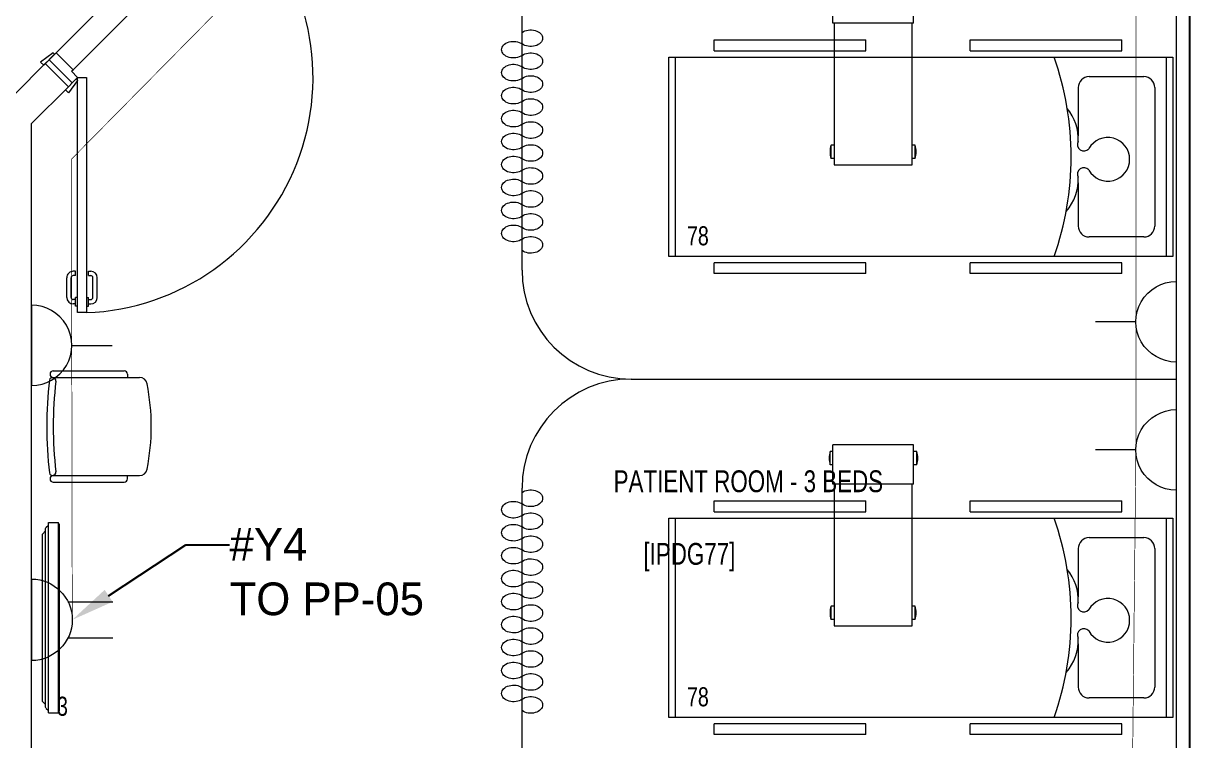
# Model space of a CAD drawing. Header units: metres. Extents: x 75097 to 220695, y -1557923 to -1361206.
# Drawn here: x 131814 to 137163, y -1437820 to -1434530 of the extents above; entities that cross this region are included whole.
import ezdxf
from ezdxf import colors
from ezdxf.entities.mleader import LeaderData, LeaderLine
from ezdxf.math import Vec2, Vec3

# ---------------------------------------------------------------- set-up
doc = ezdxf.new("R2010")
doc.units = ezdxf.units.M
doc.layers.get('0').update_dxf_attribs({"lineweight": 0})
for name, color, linetype, lineweight in [('A-100 - Copy$0$72_EGR_BASE_TEXT', 8, 'Continuous', 0), ('A-100 - Copy$0$car', 8, 'Continuous', 0), ('A-100 - Copy$0$Medical Equipment and Furniture', 8, 'Continuous', 0), ('A-100 - Copy$0$Medical Equipment and Furniture1', 8, 'Continuous', 5), ('A-100 - Copy$0$Walls', 8, 'Continuous', 0), ('A-100 - Copy$0$Wooden Joinery', 8, 'Continuous', 0)]:
    doc.layers.add(name, color=color, linetype=linetype, lineweight=lineweight)
doc.layers.add('A-100 - Copy$0$axes', color=8, linetype='Continuous')
doc.layers.add('E-POWR', color=7, linetype='Continuous', lineweight=9, true_color=0x4e7e3e)
doc.layers.add('E-PW', color=7, linetype='Continuous', lineweight=9, true_color=0x4e7e3e)
doc.styles.add('A-100 - Copy$0$X3G_ENTITY_257CFD', font='swisscl.ttf', dxfattribs={"height": 200})
doc.styles.add('A-100 - Copy$0$X3G_ENTITY_2587EA', font='swisscl.ttf', dxfattribs={"height": 200})
doc.styles.get("Standard").update_dxf_attribs({"font": 'GOTHIC.TTF'})

# ---------------------------------------------------------------- blocks, each defined once
blk = doc.blocks.new('NORMAL SOCKET')
at = {"layer": 'E-POWR'}
for p, q in [((0, 307.7), (0, 615.4)), ((-307.7, 0), (307.7, 0))]:
    blk.add_line(p, q, dxfattribs=at)
blk.add_ellipse((0, 0), major_axis=(32.8, 305.9), ratio=1, start_param=4.81904, end_param=7.960633, dxfattribs=at)
blk = doc.blocks.new('GI-041_dwg_E-SKT2-3902840-GI-041')
at = {"layer": 'E-POWR'}
blk.add_line((0.1982, 0), (-0.1982, 0), dxfattribs=at)
at = {"layer": 'E-PW'}
for p, q in [((-0.0879, 0.1765), (-0.0879, 0.3944)), ((0.0878, 0.1766), (0.0878, 0.3944)), ((-0.1466, 0), (0.1466, 0))]:
    blk.add_line(p, q, dxfattribs=at)
blk.add_arc((0, 0), 0.1972, 0.0142, 180.0142, dxfattribs=at)
blk = doc.blocks.new('A-100 - Copy$0$CURTAIN')
for centre, start, end in [((-0.3386, 0.0395), 313.5684, 226.4316), ((-0.1881, 0.0395), 313.5684, 226.4316), ((-0.0376, 0.0395), 313.5684, 226.4316), ((0.1129, 0.0395), 313.5684, 226.4316), ((0.2633, 0.0395), 313.5684, 226.4316), ((0.4138, 0.0395), 313.5684, 226.4316), ((0.5643, 0.0395), 313.5684, 226.4316), ((0.7148, 0.0395), 313.5684, 226.4316), ((0.8653, 0.0395), 313.5684, 226.4316), ((0.0376, -0.0395), 133.5684, 46.4316), ((0.1881, -0.0395), 133.5684, 46.4316), ((0.3386, -0.0395), 133.5684, 46.4316), ((0.4891, -0.0395), 133.5684, 46.4316), ((0.6396, -0.0395), 133.5684, 46.4316), ((0.79, -0.0395), 133.5684, 46.4316), ((0.9405, -0.0395), 133.5684, 46.4316), ((-0.4138, -0.0395), 133.5684, 46.4316), ((-0.2633, -0.0395), 133.5684, 46.4316), ((-0.1129, -0.0395), 133.5684, 46.4316)]:
    blk.add_arc(centre, 0.0546, start, end)
blk = doc.blocks.new('A-100 - Copy$0$Hospital Bed')
at = {"layer": 'A-100 - Copy$0$Medical Equipment and Furniture1'}
for p, q in [((38.338, -101.6315, 0), (38.338, -101.6815, 0)), ((38.338, -101.6315, 0), (39.0347, -101.6315, 0)), ((39.0347, -101.6315, 0), (39.0347, -101.6815, 0)), ((39.5123, -101.6315, 0), (40.209, -101.6315, 0)), ((39.5123, -101.6315, 0), (39.5123, -101.6815, 0)), ((40.209, -101.6315, 0), (40.209, -101.6815, 0)), ((38.338, -101.6815, 0), (39.0347, -101.6815, 0)), ((39.5123, -101.6815, 0), (40.209, -101.6815, 0)), ((38.105, -102.6245, 0), (38.105, -101.7101, 0)), ((38.105, -101.7101, 0), (40.4164, -101.7101, 0)), ((38.135, -102.6245, 0), (38.135, -101.7101, 0)), ((40.3864, -101.7101, 0), (40.3864, -102.6245, 0)), ((40.4164, -101.7101, 0), (40.4164, -102.6245, 0)), ((38.2374, -101.7997, 0), (38.4887, -101.7997, 0)), ((38.1874, -102.485, 0), (38.1874, -101.8497, 0)), ((38.5387, -102.0476, 0), (38.5387, -101.8497, 0)), ((38.5387, -102.485, 0), (38.5387, -102.264, 0)), ((38.4887, -102.535, 0), (38.2374, -102.535, 0)), ((40.4164, -102.6245, 0), (38.105, -102.6245, 0)), ((38.338, -102.6532, 0), (38.338, -102.7032, 0)), ((39.0347, -102.6532, 0), (38.338, -102.6532, 0)), ((39.0347, -102.6532, 0), (39.0347, -102.7032, 0)), ((40.209, -102.6532, 0), (39.5123, -102.6532, 0)), ((39.5123, -102.6532, 0), (39.5123, -102.7032, 0)), ((40.209, -102.6532, 0), (40.209, -102.7032, 0)), ((39.0347, -102.7032, 0), (38.338, -102.7032, 0)), ((40.209, -102.7032, 0), (39.5123, -102.7032, 0))]:
    blk.add_line(p, q, dxfattribs=at)
at = {"layer": 'A-100 - Copy$0$Medical Equipment and Furniture1', "elevation": 0}
for points in [[(38.6489, -102.6245), (38.6489, -102.6245), (38.6489, -102.6245), (38.6489, -102.6245), (38.6489, -102.6245), (38.6489, -102.6245), (38.6489, -102.6245), (38.6489, -102.6245), (38.6489, -102.6245), (38.6489, -102.6245), (38.6489, -102.6245), (38.6489, -102.6245), (38.6489, -102.6245), (38.6489, -102.6245), (38.6489, -102.6245), (38.6489, -102.6245), (38.6489, -102.6245), (38.6489, -102.6245), (38.6489, -102.6245), (38.6489, -102.6245), (38.6489, -102.6245), (38.6489, -102.6245), (38.6489, -102.6245), (38.6489, -102.6245), (38.6489, -102.6245), (38.6489, -102.6245), (38.6489, -102.6245), (38.6489, -102.6245), (38.6489, -102.6245), (38.6489, -102.6245), (38.6489, -102.6245), (38.6489, -102.6245), (38.6489, -102.6245), (38.6489, -102.6245), (38.6489, -102.6245), (38.6489, -102.6245), (38.6489, -102.6245), (38.6489, -102.6245), (38.6489, -102.6245), (38.6489, -102.6245), (38.6489, -102.6245), (38.6489, -102.6245), (38.6489, -102.6245), (38.6489, -102.6245), (38.6489, -102.6245), (38.6489, -102.6245), (38.6489, -102.6245), (38.6489, -102.6245), (38.6489, -102.6245), (38.6489, -102.6245), (38.6489, -102.6245), (38.6489, -102.6245), (38.6489, -102.6245), (38.6489, -102.6245), (38.6489, -102.6245), (38.6489, -102.6245), (38.6489, -102.6245), (38.6489, -102.6245), (38.6489, -102.6245), (38.6489, -102.6245), (38.6489, -102.6245), (38.6489, -102.6245), (38.6489, -102.6245), (38.6489, -102.6245), (38.6489, -102.6245), (38.6489, -102.6245), (38.6489, -102.6245), (38.6489, -102.6245), (38.6489, -102.6245), (38.6489, -102.6245), (38.6489, -102.6245), (38.6489, -102.6245), (38.6489, -102.6245), (38.6489, -102.6245), (38.6489, -102.6245), (38.6489, -102.6245), (38.6489, -102.6245), (38.6489, -102.6245), (38.6489, -102.6245), (38.6489, -102.6245), (38.6489, -102.6245), (38.6489, -102.6245), (38.6489, -102.6245), (38.6489, -102.6245), (38.6489, -102.6245), (38.6489, -102.6245), (38.6489, -102.6245), (38.6489, -102.6245), (38.6489, -102.6245), (38.6489, -102.6245), (38.6489, -102.6245), (38.6489, -102.6245), (38.6489, -102.6245), (38.6489, -102.6245), (38.6489, -102.6245), (38.6489, -102.6245), (38.6489, -102.6245), (38.6489, -102.6245), (38.6489, -102.6245), (38.6489, -102.6245), (38.6489, -102.6245), (38.6489, -102.6245), (38.6489, -102.6245), (38.6489, -102.6245), (38.6489, -102.6245), (38.6489, -102.6245), (38.6489, -102.6245), (38.6489, -102.6245), (38.6489, -102.6245), (38.6489, -102.6245), (38.6489, -102.6245), (38.6489, -102.6245), (38.6489, -102.6245), (38.6489, -102.6245), (38.6489, -102.6245), (38.6489, -102.6245), (38.6489, -102.6245), (38.6489, -102.6245), (38.6489, -102.6245), (38.6489, -102.6245), (38.6489, -102.6245), (38.6489, -102.6245), (38.6489, -102.6245), (38.6489, -102.6245), (38.6489, -102.6245), (38.6489, -102.6245), (38.6489, -102.6245), (38.6489, -102.6245), (38.6489, -102.6245), (38.6489, -102.6245), (38.6489, -102.6245), (38.6489, -102.6245), (38.6489, -102.6245), (38.6489, -102.6245), (38.6489, -102.6245), (38.6489, -102.6245), (38.6489, -102.6245), (38.6489, -102.6245), (38.6489, -102.6245), (38.6489, -102.6245), (38.6489, -102.6245), (38.6489, -102.6245), (38.6489, -102.6245), (38.6489, -102.6245), (38.6489, -102.6245), (38.6489, -102.6245), (38.6489, -102.6245), (38.6489, -102.6245), (38.6489, -102.6245), (38.6489, -102.6245), (38.6489, -102.6245), (38.6489, -102.6245), (38.6489, -102.6245), (38.6489, -102.6245), (38.6489, -102.6245), (38.6489, -102.6245), (38.6489, -102.6245), (38.6489, -102.6245), (38.6489, -102.6245), (38.6489, -102.6245), (38.6489, -102.6245), (38.6489, -102.6245), (38.6489, -102.6245), (38.6489, -102.6245), (38.6489, -102.6245), (38.6489, -102.6245), (38.6489, -102.6245), (38.6489, -102.6245), (38.6489, -102.6245), (38.6489, -102.6245), (38.6489, -102.6245), (38.6489, -102.6245), (38.6489, -102.6245), (38.6489, -102.6245), (38.6489, -102.6245), (38.6489, -102.6245), (38.6489, -102.6245), (38.6489, -102.6245), (38.6489, -102.6245), (38.6489, -102.6245), (38.6489, -102.6245), (38.6489, -102.6245), (38.6489, -102.6245), (38.6489, -102.6245), (38.6489, -102.6245), (38.6489, -102.6245), (38.6489, -102.6245), (38.6489, -102.6245), (38.6489, -102.6245), (38.6489, -102.6245), (38.6489, -102.6245), (38.6489, -102.6245), (38.6489, -102.6245), (38.6489, -102.6245), (38.6489, -102.6245), (38.6489, -102.6245), (38.6489, -102.6245), (38.6489, -102.6245), (38.6489, -102.6245), (38.6489, -102.6245), (38.6489, -102.6245), (38.6489, -102.6245), (38.6489, -102.6245), (38.6489, -102.6245), (38.6489, -102.6245), (38.6489, -102.6245), (38.6489, -102.6245), (38.6489, -102.6245), (38.6489, -102.6245), (38.6489, -102.6245), (38.6489, -102.6245), (38.6489, -102.6245), (38.6489, -102.6245), (38.6489, -102.6245), (38.6489, -102.6245), (38.6489, -102.6245), (38.6489, -102.6245), (38.6489, -102.6245), (38.6489, -102.6245)], [(38.6489, -102.6245), (38.6489, -102.6245), (38.6489, -102.6245), (38.6489, -102.6245), (38.6489, -102.6245), (38.6489, -102.6245), (38.6489, -102.6245), (38.6489, -102.6245), (38.6489, -102.6245), (38.6489, -102.6245), (38.6489, -102.6245), (38.6489, -102.6245), (38.6489, -102.6245), (38.6489, -102.6245), (38.6489, -102.6245), (38.6489, -102.6245), (38.6489, -102.6245), (38.6489, -102.6245), (38.6489, -102.6245), (38.6489, -102.6245), (38.6489, -102.6245), (38.6489, -102.6245), (38.6489, -102.6245), (38.6489, -102.6245), (38.6489, -102.6245), (38.6489, -102.6245), (38.6489, -102.6245), (38.6489, -102.6245), (38.6489, -102.6245), (38.6489, -102.6245), (38.6489, -102.6245), (38.6489, -102.6245), (38.6489, -102.6245), (38.6489, -102.6245), (38.6489, -102.6245), (38.6489, -102.6245), (38.6489, -102.6245), (38.6489, -102.6245), (38.6489, -102.6245), (38.6489, -102.6245), (38.6489, -102.6245), (38.6489, -102.6245), (38.6489, -102.6245), (38.6489, -102.6245), (38.6489, -102.6245), (38.6489, -102.6245), (38.6489, -102.6245), (38.6489, -102.6245), (38.6489, -102.6245), (38.6489, -102.6245), (38.6489, -102.6245), (38.6489, -102.6245), (38.6489, -102.6245), (38.6489, -102.6245), (38.6489, -102.6245), (38.6489, -102.6245), (38.6489, -102.6245), (38.6489, -102.6245), (38.6489, -102.6245), (38.6489, -102.6245), (38.6489, -102.6245), (38.6489, -102.6245), (38.6489, -102.6245), (38.6489, -102.6245), (38.6489, -102.6245), (38.6489, -102.6245), (38.6489, -102.6245), (38.6489, -102.6245), (38.6489, -102.6245), (38.6489, -102.6245), (38.6489, -102.6245), (38.6489, -102.6245), (38.6489, -102.6245), (38.6489, -102.6245), (38.6489, -102.6245), (38.6489, -102.6245), (38.6489, -102.6245), (38.6489, -102.6245), (38.6489, -102.6245), (38.6489, -102.6245), (38.6489, -102.6245), (38.6489, -102.6245), (38.6489, -102.6245), (38.6489, -102.6245), (38.6489, -102.6245), (38.6489, -102.6245), (38.6489, -102.6245), (38.6489, -102.6245), (38.6489, -102.6245), (38.6489, -102.6245), (38.6489, -102.6245), (38.6489, -102.6245), (38.6489, -102.6245), (38.6489, -102.6245), (38.6489, -102.6245), (38.6489, -102.6245), (38.6489, -102.6245), (38.6489, -102.6245), (38.6489, -102.6245), (38.6489, -102.6245), (38.6489, -102.6245), (38.6489, -102.6245), (38.6489, -102.6245), (38.6489, -102.6245), (38.6489, -102.6245), (38.6489, -102.6245), (38.6489, -102.6245), (38.6489, -102.6245), (38.6489, -102.6245), (38.6489, -102.6245), (38.6489, -102.6245), (38.6489, -102.6245), (38.6489, -102.6245), (38.6489, -102.6245), (38.6489, -102.6245), (38.6489, -102.6245), (38.6489, -102.6245), (38.6489, -102.6245), (38.6489, -102.6245), (38.6489, -102.6245), (38.6489, -102.6245), (38.6489, -102.6245), (38.6489, -102.6245), (38.6489, -102.6245), (38.6489, -102.6245), (38.6489, -102.6245), (38.6489, -102.6245), (38.6489, -102.6245), (38.6489, -102.6245), (38.6489, -102.6245), (38.6489, -102.6245), (38.6489, -102.6245), (38.6489, -102.6245), (38.6489, -102.6245), (38.6489, -102.6245), (38.6489, -102.6245), (38.6489, -102.6245), (38.6489, -102.6245), (38.6489, -102.6245), (38.6489, -102.6245), (38.6489, -102.6245), (38.6489, -102.6245), (38.6489, -102.6245), (38.6489, -102.6245), (38.6489, -102.6245), (38.6489, -102.6245), (38.6489, -102.6245), (38.6489, -102.6245), (38.6489, -102.6245), (38.6489, -102.6245), (38.6489, -102.6245), (38.6489, -102.6245), (38.6489, -102.6245), (38.6489, -102.6245), (38.6489, -102.6245), (38.6489, -102.6245), (38.6489, -102.6245), (38.6489, -102.6245), (38.6489, -102.6245), (38.6489, -102.6245), (38.6489, -102.6245), (38.6489, -102.6245), (38.6489, -102.6245), (38.6489, -102.6245), (38.6489, -102.6245), (38.6489, -102.6245), (38.6489, -102.6245), (38.6489, -102.6245), (38.6489, -102.6245), (38.6489, -102.6245), (38.6489, -102.6245), (38.6489, -102.6245), (38.6489, -102.6245), (38.6489, -102.6245), (38.6489, -102.6245), (38.6489, -102.6245), (38.6489, -102.6245), (38.6489, -102.6245), (38.6489, -102.6245), (38.6489, -102.6245), (38.6489, -102.6245), (38.6489, -102.6245), (38.6489, -102.6245), (38.6489, -102.6245), (38.6489, -102.6245), (38.6489, -102.6245), (38.6489, -102.6245), (38.6489, -102.6245), (38.6489, -102.6245), (38.6489, -102.6245), (38.6489, -102.6245), (38.6489, -102.6245), (38.6489, -102.6245), (38.6489, -102.6245), (38.6489, -102.6245), (38.6489, -102.6245), (38.6489, -102.6245), (38.6489, -102.6245), (38.6489, -102.6245), (38.6489, -102.6245), (38.6489, -102.6245), (38.6489, -102.6245), (38.6489, -102.6245), (38.6489, -102.6245), (38.6489, -102.6245), (38.6489, -102.6245), (38.6489, -102.6245), (38.6489, -102.6245), (38.6489, -102.6245), (38.6489, -102.6245), (38.6489, -102.6245), (38.6489, -102.6245), (38.6489, -102.6245), (38.6489, -102.6245)], [(38.6489, -102.6245), (38.6489, -102.6245), (38.6489, -102.6245), (38.6489, -102.6245), (38.6489, -102.6245), (38.6489, -102.6245), (38.6489, -102.6245), (38.6489, -102.6245), (38.6489, -102.6245), (38.6489, -102.6245), (38.6489, -102.6245), (38.6489, -102.6245), (38.6489, -102.6245), (38.6489, -102.6245), (38.6489, -102.6245), (38.6489, -102.6245), (38.6489, -102.6245), (38.6489, -102.6245), (38.6489, -102.6245), (38.6489, -102.6245), (38.6489, -102.6245), (38.6489, -102.6245), (38.6489, -102.6245), (38.6489, -102.6245), (38.6489, -102.6245), (38.6489, -102.6245), (38.6489, -102.6245), (38.6489, -102.6245), (38.6489, -102.6245), (38.6489, -102.6245), (38.6489, -102.6245), (38.6489, -102.6245), (38.6489, -102.6245), (38.6489, -102.6245), (38.6489, -102.6245), (38.6489, -102.6245), (38.6489, -102.6245), (38.6489, -102.6245), (38.6489, -102.6245), (38.6489, -102.6245), (38.6489, -102.6245), (38.6489, -102.6245), (38.6489, -102.6245), (38.6489, -102.6245), (38.6489, -102.6245), (38.6489, -102.6245), (38.6489, -102.6245), (38.6489, -102.6245), (38.6489, -102.6245), (38.6489, -102.6245), (38.6489, -102.6245), (38.6489, -102.6245), (38.6489, -102.6245), (38.6489, -102.6245), (38.6489, -102.6245), (38.6489, -102.6245), (38.6489, -102.6245), (38.6489, -102.6245), (38.6489, -102.6245), (38.6489, -102.6245), (38.6489, -102.6245), (38.6489, -102.6245), (38.6489, -102.6245), (38.6489, -102.6245), (38.6489, -102.6245), (38.6489, -102.6245), (38.6489, -102.6245), (38.6489, -102.6245), (38.6489, -102.6245), (38.6489, -102.6245), (38.6489, -102.6245), (38.6489, -102.6245), (38.6489, -102.6245), (38.6489, -102.6245), (38.6489, -102.6245), (38.6489, -102.6245), (38.6489, -102.6245), (38.6489, -102.6245), (38.6489, -102.6245), (38.6489, -102.6245), (38.6489, -102.6245), (38.6489, -102.6245), (38.6489, -102.6245), (38.6489, -102.6245), (38.6489, -102.6245), (38.6489, -102.6245), (38.6489, -102.6245), (38.6489, -102.6245), (38.6489, -102.6245), (38.6489, -102.6245), (38.6489, -102.6245), (38.6489, -102.6245), (38.6489, -102.6245), (38.6489, -102.6245), (38.6489, -102.6245), (38.6489, -102.6245), (38.6489, -102.6245), (38.6489, -102.6245), (38.6489, -102.6245), (38.6489, -102.6245), (38.6489, -102.6245), (38.6489, -102.6245), (38.6489, -102.6245), (38.6489, -102.6245), (38.6489, -102.6245), (38.6489, -102.6245), (38.6489, -102.6245), (38.6489, -102.6245), (38.6489, -102.6245), (38.6489, -102.6245), (38.6489, -102.6245), (38.6489, -102.6245), (38.6489, -102.6245), (38.6489, -102.6245), (38.6489, -102.6245), (38.6489, -102.6245), (38.6489, -102.6245), (38.6489, -102.6245), (38.6489, -102.6245), (38.6489, -102.6245), (38.6489, -102.6245), (38.6489, -102.6245), (38.6489, -102.6245), (38.6489, -102.6245), (38.6489, -102.6245), (38.6489, -102.6245), (38.6489, -102.6245), (38.6489, -102.6245), (38.6489, -102.6245), (38.6489, -102.6245), (38.6489, -102.6245), (38.6489, -102.6245), (38.6489, -102.6245), (38.6489, -102.6245), (38.6489, -102.6245), (38.6489, -102.6245), (38.6489, -102.6245), (38.6489, -102.6245), (38.6489, -102.6245), (38.6489, -102.6245), (38.6489, -102.6245), (38.6489, -102.6245), (38.6489, -102.6245), (38.6489, -102.6245), (38.6489, -102.6245), (38.6489, -102.6245), (38.6489, -102.6245), (38.6489, -102.6245), (38.6489, -102.6245), (38.6489, -102.6245), (38.6489, -102.6245), (38.6489, -102.6245), (38.6489, -102.6245), (38.6489, -102.6245), (38.6489, -102.6245), (38.6489, -102.6245), (38.6489, -102.6245), (38.6489, -102.6245), (38.6489, -102.6245), (38.6489, -102.6245), (38.6489, -102.6245), (38.6489, -102.6245), (38.6489, -102.6245), (38.6489, -102.6245), (38.6489, -102.6245), (38.6489, -102.6245), (38.6489, -102.6245), (38.6489, -102.6245), (38.6489, -102.6245), (38.6489, -102.6245), (38.6489, -102.6245), (38.6489, -102.6245), (38.6489, -102.6245), (38.6489, -102.6245), (38.6489, -102.6245), (38.6489, -102.6245), (38.6489, -102.6245), (38.6489, -102.6245), (38.6489, -102.6245), (38.6489, -102.6245), (38.6489, -102.6245), (38.6489, -102.6245), (38.6489, -102.6245), (38.6489, -102.6245), (38.6489, -102.6245), (38.6489, -102.6245), (38.6489, -102.6245), (38.6489, -102.6245), (38.6489, -102.6245), (38.6489, -102.6245), (38.6489, -102.6245), (38.6489, -102.6245), (38.6489, -102.6245), (38.6489, -102.6245), (38.6489, -102.6245), (38.6489, -102.6245), (38.6489, -102.6245), (38.6489, -102.6245), (38.6489, -102.6245), (38.6489, -102.6245), (38.6489, -102.6245), (38.6489, -102.6245), (38.6489, -102.6245), (38.6489, -102.6245), (38.6489, -102.6245), (38.6489, -102.6245), (38.6489, -102.6245), (38.6489, -102.6245), (38.6489, -102.6245), (38.6489, -102.6245), (38.6489, -102.6245), (38.6489, -102.6245), (38.6489, -102.6245), (38.6489, -102.6245), (38.6489, -102.6245), (38.6489, -102.6245), (38.6489, -102.6245), (38.6489, -102.6245), (38.6489, -102.6245), (38.6489, -102.6245), (38.6489, -102.6245), (38.6489, -102.6245), (38.6489, -102.6245), (38.6489, -102.6245), (38.6489, -102.6245), (38.6489, -102.6245), (38.6489, -102.6245), (38.6489, -102.6245), (38.6489, -102.6245), (38.6489, -102.6245), (38.6489, -102.6245), (38.6489, -102.6245), (38.6489, -102.6245), (38.6489, -102.6245), (38.6489, -102.6245), (38.6489, -102.6245), (38.6489, -102.6245), (38.6489, -102.6245), (38.6489, -102.6245), (38.6489, -102.6245), (38.6489, -102.6245), (38.6489, -102.6245), (38.6489, -102.6245), (38.6489, -102.6245), (38.6489, -102.6245), (38.6489, -102.6245), (38.6489, -102.6245), (38.6489, -102.6245), (38.6489, -102.6245), (38.6489, -102.6245), (38.6489, -102.6245), (38.6489, -102.6245), (38.6489, -102.6245), (38.6489, -102.6245), (38.6489, -102.6245), (38.6489, -102.6245), (38.6489, -102.6245), (38.6489, -102.6245), (38.6489, -102.6245), (38.6489, -102.6245), (38.6489, -102.6245), (38.6489, -102.6245), (38.6489, -102.6245), (38.6489, -102.6245), (38.6489, -102.6245), (38.6489, -102.6245), (38.6489, -102.6245), (38.6489, -102.6245), (38.6489, -102.6245), (38.6489, -102.6245), (38.6489, -102.6245), (38.6489, -102.6245), (38.6489, -102.6245), (38.6489, -102.6245), (38.6489, -102.6245), (38.6489, -102.6245), (38.6489, -102.6245)]]:
    blk.add_lwpolyline(points, close=True, dxfattribs=at)
for points in [[(38.6489, -102.6245), (38.6489, -102.6245), (38.6489, -102.6245), (38.6489, -102.6245), (38.6489, -102.6245), (38.6489, -102.6245), (38.6489, -102.6245), (38.6489, -102.6245)], [(38.6489, -102.6245), (38.6489, -102.6245), (38.6489, -102.6245), (38.6489, -102.6245), (38.6489, -102.6245), (38.6489, -102.6245), (38.6489, -102.6245), (38.6489, -102.6245), (38.6489, -102.6245), (38.6489, -102.6245), (38.6489, -102.6245), (38.6489, -102.6245), (38.6489, -102.6245), (38.6489, -102.6245), (38.6489, -102.6245), (38.6489, -102.6245), (38.6489, -102.6245), (38.6489, -102.6245), (38.6489, -102.6245), (38.6489, -102.6245), (38.6489, -102.6245), (38.6489, -102.6245), (38.6489, -102.6245), (38.6489, -102.6245), (38.6489, -102.6245), (38.6489, -102.6245), (38.6489, -102.6245), (38.6489, -102.6245), (38.6489, -102.6245), (38.6489, -102.6245), (38.6489, -102.6245), (38.6489, -102.6245), (38.6489, -102.6245), (38.6489, -102.6245), (38.6489, -102.6245), (38.6489, -102.6245), (38.6489, -102.6245), (38.6489, -102.6245), (38.6489, -102.6245), (38.6489, -102.6245), (38.6489, -102.6245), (38.6489, -102.6245), (38.6489, -102.6245), (38.6489, -102.6245), (38.6489, -102.6245), (38.6489, -102.6245), (38.6489, -102.6245), (38.6489, -102.6245), (38.6489, -102.6245), (38.6489, -102.6245), (38.6489, -102.6245), (38.6489, -102.6245), (38.6489, -102.6245), (38.6489, -102.6245), (38.6489, -102.6245), (38.6489, -102.6245), (38.6489, -102.6245), (38.6489, -102.6245), (38.6489, -102.6245), (38.6489, -102.6245), (38.6489, -102.6245), (38.6489, -102.6245), (38.6489, -102.6245), (38.6489, -102.6245), (38.6489, -102.6245), (38.6489, -102.6245), (38.6489, -102.6245), (38.6489, -102.6245), (38.6489, -102.6245), (38.6489, -102.6245), (38.6489, -102.6245), (38.6489, -102.6245), (38.6489, -102.6245), (38.6489, -102.6245), (38.6489, -102.6245), (38.6489, -102.6245), (38.6489, -102.6245), (38.6489, -102.6245), (38.6489, -102.6245), (38.6489, -102.6245), (38.6489, -102.6245), (38.6489, -102.6245), (38.6489, -102.6245), (38.6489, -102.6245), (38.6489, -102.6245), (38.6489, -102.6245), (38.6489, -102.6245), (38.6489, -102.6245), (38.6489, -102.6245), (38.6489, -102.6245), (38.6489, -102.6245), (38.6489, -102.6245), (38.6489, -102.6245), (38.6489, -102.6245), (38.6489, -102.6245), (38.6489, -102.6245), (38.6489, -102.6245), (38.6489, -102.6245), (38.6489, -102.6245), (38.6489, -102.6245), (38.6489, -102.6245), (38.6489, -102.6245), (38.6489, -102.6245), (38.6489, -102.6245), (38.6489, -102.6245), (38.6489, -102.6245), (38.6489, -102.6245), (38.6489, -102.6245), (38.6489, -102.6245), (38.6489, -102.6245), (38.6489, -102.6245)], [(38.6489, -102.6245), (38.6489, -102.6245), (38.6489, -102.6245), (38.6489, -102.6245), (38.6489, -102.6245), (38.6489, -102.6245), (38.6489, -102.6245), (38.6489, -102.6245), (38.6489, -102.6245), (38.6489, -102.6245), (38.6489, -102.6245), (38.6489, -102.6245), (38.6489, -102.6245), (38.6489, -102.6245), (38.6489, -102.6245), (38.6489, -102.6245), (38.6489, -102.6245)], [(38.6489, -102.6245), (38.6489, -102.6245), (38.6489, -102.6245), (38.6489, -102.6245), (38.6489, -102.6245), (38.6489, -102.6245), (38.6489, -102.6245)], [(38.6489, -102.6245), (38.6489, -102.6245), (38.6489, -102.6245), (38.6489, -102.6245), (38.6489, -102.6245), (38.6489, -102.6245), (38.6489, -102.6245), (38.6489, -102.6245), (38.6489, -102.6245), (38.6489, -102.6245), (38.6489, -102.6245), (38.6489, -102.6245)], [(38.6489, -102.6245), (38.6489, -102.6245), (38.6489, -102.6245), (38.6489, -102.6245), (38.6489, -102.6245), (38.6489, -102.6245), (38.6489, -102.6245), (38.6489, -102.6245), (38.6489, -102.6245), (38.6489, -102.6245), (38.6489, -102.6245), (38.6489, -102.6245), (38.6489, -102.6245), (38.6489, -102.6245), (38.6489, -102.6245), (38.6489, -102.6245), (38.6489, -102.6245), (38.6489, -102.6245), (38.6489, -102.6245), (38.6489, -102.6245), (38.6489, -102.6245), (38.6489, -102.6245), (38.6489, -102.6245), (38.6489, -102.6245), (38.6489, -102.6245), (38.6489, -102.6245), (38.6489, -102.6245), (38.6489, -102.6245), (38.6489, -102.6245), (38.6489, -102.6245), (38.6489, -102.6245), (38.6489, -102.6245), (38.6489, -102.6245), (38.6489, -102.6245), (38.6489, -102.6245), (38.6489, -102.6245), (38.6489, -102.6245), (38.6489, -102.6245), (38.6489, -102.6245), (38.6489, -102.6245), (38.6489, -102.6245), (38.6489, -102.6245), (38.6489, -102.6245), (38.6489, -102.6245), (38.6489, -102.6245), (38.6489, -102.6245), (38.6489, -102.6245), (38.6489, -102.6245), (38.6489, -102.6245), (38.6489, -102.6245), (38.6489, -102.6245), (38.6489, -102.6245), (38.6489, -102.6245), (38.6489, -102.6245), (38.6489, -102.6245), (38.6489, -102.6245), (38.6489, -102.6245), (38.6489, -102.6245), (38.6489, -102.6245), (38.6489, -102.6245), (38.6489, -102.6245), (38.6489, -102.6245), (38.6489, -102.6245), (38.6489, -102.6245), (38.6489, -102.6245), (38.6489, -102.6245), (38.6489, -102.6245), (38.6489, -102.6245), (38.6489, -102.6245), (38.6489, -102.6245), (38.6489, -102.6245), (38.6489, -102.6245), (38.6489, -102.6245), (38.6489, -102.6245), (38.6489, -102.6245), (38.6489, -102.6245), (38.6489, -102.6245), (38.6489, -102.6245), (38.6489, -102.6245), (38.6489, -102.6245), (38.6489, -102.6245), (38.6489, -102.6245), (38.6489, -102.6245), (38.6489, -102.6245), (38.6489, -102.6245), (38.6489, -102.6245), (38.6489, -102.6245), (38.6489, -102.6245), (38.6489, -102.6245)], [(38.6489, -102.6245), (38.6489, -102.6245), (38.6489, -102.6245), (38.6489, -102.6245), (38.6489, -102.6245), (38.6489, -102.6245), (38.6489, -102.6245), (38.6489, -102.6245), (38.6489, -102.6245), (38.6489, -102.6245), (38.6489, -102.6245), (38.6489, -102.6245), (38.6489, -102.6245), (38.6489, -102.6245), (38.6489, -102.6245), (38.6489, -102.6245), (38.6489, -102.6245), (38.6489, -102.6245), (38.6489, -102.6245), (38.6489, -102.6245), (38.6489, -102.6245), (38.6489, -102.6245), (38.6489, -102.6245), (38.6489, -102.6245), (38.6489, -102.6245), (38.6489, -102.6245), (38.6489, -102.6245), (38.6489, -102.6245), (38.6489, -102.6245), (38.6489, -102.6245), (38.6489, -102.6245), (38.6489, -102.6245), (38.6489, -102.6245), (38.6489, -102.6245), (38.6489, -102.6245), (38.6489, -102.6245), (38.6489, -102.6245), (38.6489, -102.6245), (38.6489, -102.6245), (38.6489, -102.6245), (38.6489, -102.6245), (38.6489, -102.6245), (38.6489, -102.6245), (38.6489, -102.6245), (38.6489, -102.6245), (38.6489, -102.6245), (38.6489, -102.6245), (38.6489, -102.6245), (38.6489, -102.6245), (38.6489, -102.6245), (38.6489, -102.6245), (38.6489, -102.6245), (38.6489, -102.6245), (38.6489, -102.6245)], [(38.6489, -102.6245), (38.6489, -102.6245), (38.6489, -102.6245), (38.6489, -102.6245), (38.6489, -102.6245), (38.6489, -102.6245), (38.6489, -102.6245), (38.6489, -102.6245), (38.6489, -102.6245), (38.6489, -102.6245)], [(38.6489, -102.6245), (38.6489, -102.6245), (38.6489, -102.6245), (38.6489, -102.6245), (38.6489, -102.6245), (38.6489, -102.6245), (38.6489, -102.6245), (38.6489, -102.6245), (38.6489, -102.6245), (38.6489, -102.6245)], [(38.6489, -102.6245), (38.6489, -102.6245), (38.6489, -102.6245), (38.6489, -102.6245), (38.6489, -102.6245), (38.6489, -102.6245), (38.6489, -102.6245), (38.6489, -102.6245), (38.6489, -102.6245), (38.6489, -102.6245), (38.6489, -102.6245), (38.6489, -102.6245), (38.6489, -102.6245), (38.6489, -102.6245), (38.6489, -102.6245)], [(38.6489, -102.6245), (38.6489, -102.6245), (38.6489, -102.6245), (38.6489, -102.6245), (38.6489, -102.6245), (38.6489, -102.6245), (38.6489, -102.6245), (38.6489, -102.6245), (38.6489, -102.6245), (38.6489, -102.6245)], [(38.6489, -102.6245), (38.6489, -102.6245), (38.6489, -102.6245), (38.6489, -102.6245), (38.6489, -102.6245), (38.6489, -102.6245), (38.6489, -102.6245)], [(38.6489, -102.6245), (38.6489, -102.6245), (38.6489, -102.6245), (38.6489, -102.6245), (38.6489, -102.6245), (38.6489, -102.6245), (38.6489, -102.6245), (38.6489, -102.6245), (38.6489, -102.6245), (38.6489, -102.6245)], [(38.6489, -102.6245), (38.6489, -102.6245), (38.6489, -102.6245), (38.6489, -102.6245), (38.6489, -102.6245), (38.6489, -102.6245), (38.6489, -102.6245), (38.6489, -102.6245), (38.6489, -102.6245), (38.6489, -102.6245), (38.6489, -102.6245), (38.6489, -102.6245), (38.6489, -102.6245), (38.6489, -102.6245), (38.6489, -102.6245), (38.6489, -102.6245), (38.6489, -102.6245), (38.6489, -102.6245)], [(38.6489, -102.6245), (38.6489, -102.6245), (38.6489, -102.6245), (38.6489, -102.6245), (38.6489, -102.6245), (38.6489, -102.6245), (38.6489, -102.6245), (38.6489, -102.6245), (38.6489, -102.6245)]]:
    blk.add_lwpolyline(points, dxfattribs=at)
at = {"layer": 'A-100 - Copy$0$Medical Equipment and Furniture1'}
for centre, radius, start, end in [((39.9488, -102.1673, 0), 1.378, 160.6222, 199.3778), ((38.2374, -101.8497, 0), 0.05, 90, 180), ((38.4887, -101.8497, 0), 0.05, 0, 90), ((38.7578, -102.0625, 0), 0.2195, 138.2973, 182.816), ((38.4026, -102.1558, 0), 0.1, 29.3037, 330.6963), ((38.5126, -102.0878, 0), 0.0297, 220.0437, 29.1003), ((38.5126, -102.2238, 0), 0.0297, 330.8997, 139.9563), ((38.7578, -102.2491, 0), 0.2195, 177.184, 219.6878), ((38.2374, -102.485, 0), 0.05, 180, 270), ((38.4887, -102.485, 0), 0.05, 270, 0)]:
    blk.add_arc(centre, radius, start, end, dxfattribs=at)
blk = doc.blocks.new('A-100 - Copy$0$HF13963-P')
at = {"layer": 'A-100 - Copy$0$Medical Equipment and Furniture1'}
for p, q in [((0.18, 0.185), (0, 0.185)), ((0, 0.185), (0, -0.185)), ((0.0915, 0.1995), (0.0315, 0.1995)), ((0.0315, 0.1995), (0.0315, 0.185)), ((0.0915, 0.1995), (0.0915, 0.185)), ((0.18, 0.185), (0.18, -0.185)), ((0.83, 0.1788), (0.18, 0.1788)), ((0.8007, 0.1919), (0.7407, 0.1919)), ((0.7407, 0.1919), (0.7407, 0.1788)), ((0.8007, 0.1919), (0.8007, 0.1788)), ((0.83, -0.1788), (0.83, 0.1788)), ((0.18, -0.185), (0, -0.185)), ((0.0315, -0.185), (0.0315, -0.1971)), ((0.0915, -0.1971), (0.0315, -0.1971)), ((0.0915, -0.185), (0.0915, -0.1971)), ((0.18, -0.1788), (0.83, -0.1788)), ((0.7407, -0.1788), (0.7407, -0.1933)), ((0.8007, -0.1933), (0.7407, -0.1933)), ((0.8007, -0.1788), (0.8007, -0.1933))]:
    blk.add_line(p, q, dxfattribs=at)
for centre, start, end in [((0.0615, 0.112), 71.0754, 108.9246), ((0.7707, 0.1044), 71.0754, 108.9246), ((0.0615, -0.1096), 251.0754, 288.9246), ((0.7707, -0.1058), 251.0754, 288.9246)]:
    blk.add_arc(centre, 0.0925, start, end, dxfattribs=at)
blk = doc.blocks.new('A-100 - Copy$0$DM15862C-P')
for p, q in [((-0.3835, 0), (-0.3983, -0.0149)), ((0.3835, 0), (-0.3835, 0)), ((0.3835, 0), (0.3983, -0.0149)), ((-0.4367, -0.0287), (-0.4367, -0.0734)), ((0.4365, -0.0287), (-0.4367, -0.0287)), ((-0.4157, -0.0175), (-0.4256, -0.0287)), ((0.41, -0.0149), (-0.4099, -0.0149)), ((0.4157, -0.0175), (0.4254, -0.0287)), ((0.4365, -0.0287), (0.4365, -0.0734)), ((0.4365, -0.0734), (-0.4367, -0.0734)), ((-0.4291, -0.078), (-0.4291, -0.0734)), ((0.429, -0.078), (-0.4291, -0.078)), ((0.429, -0.078), (0.429, -0.0734))]:
    blk.add_line(p, q)
for points in [[(-0.4099, -0.0149), (-0.4121, -0.0149), (-0.4141, -0.0158), (-0.4157, -0.0175)], [(0.4157, -0.0175), (0.4141, -0.0158), (0.4121, -0.0149), (0.41, -0.0149)]]:
    blk.add_open_spline(points, degree=3)
blk = doc.blocks.new('A-100 - Copy$0$GF21016-P')
at = {"extrusion": (-1.24384e-09, -1.20261e-09, -1)}
for p, q in [((0.0128, 0.0179), (0.0128, 0.4136)), ((0.4628, 0.0179), (0.4628, 0.4136)), ((-0.0172, 0.0179), (-0.0172, 0.3435)), ((-0.0022, 0.3585), (0.0128, 0.3585)), ((0.4778, 0.3585), (0.4628, 0.3585)), ((0.4928, 0.0179), (0.4928, 0.3435)), ((0.4778, 0.0029), (0.4778, 0.0029))]:
    blk.add_line(p, q, dxfattribs=at)
for centre, radius, start, end in [((-0.0478, 0.4136), 0.035, 0, 80.6557), ((-0.2378, -0.5362), 1.0036, 78.7568, 101.2432), ((-0.4278, 0.4136), 0.035, 99.3443, 180), ((0.0022, 0.3435), 0.015, 0, 90), ((-0.4778, 0.3435), 0.015, 90, 180), ((0.0022, 0.0179), 0.015, 270, 0), ((0.0022, 0.0179), 0.015, 180, 270), ((-0.0284, 0.0145), 0.015, 284.3864, 95.5209), ((-0.2378, 1.8734), 1.8855, 263.5119, 276.4881), ((-0.2378, 1.8928), 1.8749, 263.6341, 276.3659), ((-0.4471, 0.0145), 0.015, 84.4791, 255.6136), ((-0.4778, 0.0179), 0.015, 270, 0), ((-0.4778, 0.0179), 0.015, 180, 270)]:
    blk.add_arc(centre, radius, start, end, dxfattribs=at)
blk = doc.blocks.new('A-100 - Copy$0$A$C683B37BC')
at = {"layer": 'A-100 - Copy$0$car'}
for p, q in [((-770.4, -827), (-21.2, -77.8)), ((56.6, -155.6, -2.4), (-692.7, -904.8, -4.7))]:
    blk.add_line(p, q, dxfattribs=at)
at = {"layer": 'A-100 - Copy$0$Wooden Joinery'}
for p, q in [((-132.4, 966.4, -2.4), (-132.4, 876.4, -2.4)), ((-112.4, 966.4, -2.4), (-112.4, 876.4, -2.4)), ((-92.4, 996.4, -2.4), (-102.4, 996.4, -2.4)), ((-92.4, 976.4, -2.4), (-102.4, 976.4, -2.4)), ((-92.4, 1006.4, -2.4), (-92.4, 966.4, -2.4)), ((-82.4, 1006.4, -2.4), (-92.4, 1006.4, -2.4)), ((-82.4, 966.4, -2.4), (-92.4, 966.4, -2.4)), ((-42.4, 1006.4, -2.4), (-32.4, 1006.4, -2.4)), ((-42.4, 966.4, -2.4), (-32.4, 966.4, -2.4)), ((-32.4, 1006.4, -2.4), (-32.4, 966.4, -2.4)), ((-32.4, 996.4, -2.4), (-22.4, 996.4, -2.4)), ((-32.4, 976.4, -2.4), (-22.4, 976.4, -2.4)), ((-12.4, 966.4, -2.4), (-12.4, 876.4, -2.4)), ((7.6, 966.4, -2.4), (7.6, 876.4, -2.4)), ((-92.4, 866.4, -2.4), (-102.4, 866.4, -2.4)), ((-92.4, 866.4, -2.4), (-92.4, 846.4, -2.4)), ((-32.4, 866.4, -2.4), (-22.4, 866.4, -2.4)), ((-32.4, 866.4, -2.4), (-32.4, 846.4, -2.4)), ((-92.4, 846.4, -2.4), (-102.4, 846.4, -2.4)), ((-32.4, 846.4, -2.4), (-22.4, 846.4, -2.4))]:
    blk.add_line(p, q, dxfattribs=at)
for points in [[(-82.4, -42.4), (-82.4, 1036.4), (-42.4, 1036.4), (-42.4, -42.4)], [(-35.4, -35.4), (-42.4, -28.3), (0, 28.3), (14.1, 14.1)], [(63.6, -148.5), (70.7, -155.6), (127.3, -113.1), (113.1, -99)], [(-812.9, -812.9), (-819.9, -805.8), (-876.5, -848.2), (-862.4, -862.4)], [(-699.7, -911.9), (-692.7, -918.9), (-735.1, -975.5), (-749.2, -961.4)]]:
    blk.add_lwpolyline(points, close=True, dxfattribs=at)
for points in [[(-17.7, -17.7), (88.4, -123.7), (106.1, -106.1), (0, 0), (-17.7, -17.7)], [(-17.7, -17.7), (-42.4, -42.4), (-14.1, -70.7), (-21.2, -77.8), (56.6, -155.6), (88.4, -123.7), (-17.7, -17.7)], [(-830.6, -830.6), (-724.5, -936.6), (-742.2, -954.3), (-848.2, -848.2), (-830.6, -830.6)], [(-830.6, -830.6), (-805.8, -805.8), (-777.5, -834.1), (-770.4, -827), (-692.7, -904.8), (-724.5, -936.6), (-830.6, -830.6)]]:
    blk.add_lwpolyline(points, dxfattribs=at)
for centre, radius, start, end in [((-42.4, -42.4), 1079.6, 92.1234, 225), ((-102.4, 966.4, -2.4), 30, 90, 180), ((-102.4, 966.4, -2.4), 10, 90, 180), ((-22.4, 966.4, -2.4), 30, 0, 90), ((-22.4, 966.4, -2.4), 10, 0, 90), ((-102.4, 876.4, -2.4), 30, 180, 270), ((-102.4, 876.4, -2.4), 10, 180, 270), ((-22.4, 876.4, -2.4), 10, 270, 0), ((-22.4, 876.4, -2.4), 30, 270, 0)]:
    blk.add_arc(centre, radius, start, end, dxfattribs=at)
blk = doc.blocks.new('A-100 - Copy')
at = {"layer": 'A-100 - Copy$0$axes'}
blk.add_line((137163.3, -1477297.4, 0), (137163.3, -1387547.7, 0), dxfattribs=at)
at = {"layer": 'A-100 - Copy$0$Medical Equipment and Furniture'}
for p, q in [((134101.2, -1435661.7, 0), (134101.2, -1433802.7, 0)), ((134601.2, -1436161.7, 0), (137101.2, -1436161.7, 0)), ((134101.2, -1438019.7, 0), (134101.2, -1436661.6, 0))]:
    blk.add_line(p, q, dxfattribs=at)
for centre, start, end in [((134601.2, -1435661.7, 0), 180, 270), ((134601.2, -1436661.7, 0), 90, 180)]:
    blk.add_arc(centre, 500, start, end, dxfattribs=at)
at = {"layer": 'A-100 - Copy$0$Walls'}
for p, q in [((137101.2, -1433902.7, 0), (137101.2, -1440572.7, 0)), ((131776.2, -1434852.7, 0), (131914.5, -1434714.5, 0)), ((132020.5, -1434820.5, 0), (131914.5, -1434714.5, 0)), ((131851.2, -1434989.8, 0), (132020.5, -1434820.5, 0)), ((131851.2, -1438727.7, 0), (131851.2, -1434989.8, 0))]:
    blk.add_line(p, q, dxfattribs=at)
at = {"layer": 'A-100 - Copy$0$Medical Equipment and Furniture'}
for name, p, xscale, yscale, zscale, rotation in [('A-100 - Copy$0$HF13963-P', (135712.1, -1434348.6, 0), 1000.000000000002, 1000.000000000002, 1000.000000000002, 270.0000011920892), ('A-100 - Copy$0$Hospital Bed', (175190.6, -1537309.5, 0), 1000, 1000, 1000, 180), ('A-100 - Copy$0$HF13963-P', (135712.1, -1436463, 0), 1000.000000000002, 1000.000000000002, 1000.000000000002, 270.0000011920892), ('A-100 - Copy$0$Hospital Bed', (175190.6, -1539423.9, 0), 1000, 1000, 1000, 180), ('A-100 - Copy$0$DM15862C-P', (131901.2, -1437256.6, 0), -1000.000000000003, 1000.000000000003, 1000, 90)]:
    blk.add_blockref(name, p, dxfattribs=dict(at, xscale=xscale, yscale=yscale, zscale=zscale, rotation=rotation))
at = {"layer": 'A-100 - Copy$0$Medical Equipment and Furniture', "extrusion": (-1.26698e-09, -6.38299e-11, -1), "xscale": 699.9999999767343, "yscale": 1000.000000000002, "zscale": 1000, "rotation": 269.985929888151}
for p in [(-134101.2, -1434887.7, 0), (-134101.2, -1436997.9, 0)]:
    blk.add_blockref('A-100 - Copy$0$CURTAIN', p, dxfattribs=at)
at = {"layer": 'A-100 - Copy$0$Medical Equipment and Furniture', "extrusion": (8.17196e-07, -2.67577e-11, -1), "xscale": 999.9999999999986, "yscale": 999.9999999999986, "zscale": 999.9999999999986, "rotation": 89.99997488711674}
blk.add_blockref('A-100 - Copy$0$GF21016-P', (-131933.2, -1436617.1, 2.5), dxfattribs=at)
at = {"layer": 'A-100 - Copy$0$Wooden Joinery', "rotation": 180}
blk.add_blockref('A-100 - Copy$0$A$C683B37BC', (132020.5, -1434820.5, 0), dxfattribs=at)
at = {"layer": 'A-100 - Copy$0$72_EGR_BASE_TEXT', "char_height": 100, "attachment_point": 2, "style": 'A-100 - Copy$0$X3G_ENTITY_2587EA'}
for s, insert in [('PATIENT ROOM - 3 BEDS', (135139.2, -1436580.4)), ('[IPDG77]', (134868.6, -1436913.4))]:
    blk.add_mtext(s, dxfattribs=dict(at, insert=insert))
at = {"layer": 'A-100 - Copy$0$Medical Equipment and Furniture', "attachment_point": 8, "style": 'A-100 - Copy$0$X3G_ENTITY_257CFD'}
for s, insert, char_height in [('78', (134907.7, -1435549.5, 0), 87.47), ('78', (134907.7, -1437663.9, 0), 87.47), ('3', (131993.2, -1437707.2, -2.4), 87.5)]:
    blk.add_mtext(s, dxfattribs=dict(at, insert=insert, char_height=char_height))

msp = doc.modelspace()

# ---------------------------------------------------------------- linework, layer by layer
at = {"layer": 'E-POWR', "const_width": 3, "elevation": 0}
for points in [[(134267.9, -1434160.8), (134267.9, -1433418.1), (133745.7, -1433418.1), (132035.8, -1435151.6), (132035.8, -1436007)], [(136899.3, -1440227.4), (136916.6, -1438724.9), (136899.3, -1438113), (136916.6, -1436484.5), (136916.6, -1435897), (136916.6, -1434160.8), (134246.1, -1434160.8)], [(132038.1, -1437266), (132035.8, -1436006.6)]]:
    msp.add_lwpolyline(points, dxfattribs=at)

# ---------------------------------------------------------------- block references
at = {"layer": 'E-POWR', "color": 85, "yscale": 0.6, "zscale": 0.6}
for p, xscale, rotation in [((137101.2, -1435898.9, 0), -0.6, 90), ((131851.2, -1436007, 0), 0.6, 270), ((137101.2, -1436486.4, 0), -0.6, 90)]:
    msp.add_blockref('NORMAL SOCKET', p, dxfattribs=dict(at, xscale=xscale, rotation=rotation))
at = {"layer": 'E-POWR', "color": 85, "extrusion": (0, 0, -1), "xscale": 947.6469886575187, "yscale": 947.6469886575187, "zscale": -947.6469886575187, "rotation": 89.99277500243026}
msp.add_blockref('GI-041_dwg_E-SKT2-3902840-GI-041', (-131851.2, -1437265.9, 0), dxfattribs=at)

# ---------------------------------------------------------------- leaders
at = {"layer": 'E-POWR'}
ml = msp.add_multileader_mtext('Standard', dxfattribs=at)
ml.set_content('#Y4\\PTO PP-05', color=256)
ml.set_leader_properties()
ml.build(insert=Vec2(0, 0))
ml.multileader.update_dxf_attribs({"text_right_attachment_type": 6, "dogleg_length": 200, "arrow_head_size": 200})
ctx = ml.context
ctx.base_point, ctx.char_height, ctx.arrow_head_size, ctx.landing_gap_size, ctx.plane_origin = Vec3(132759.6, -1436921.5, 0), 150, 200, 0.09, Vec3(133663.8, -1436502, 0)
ctx.right_attachment = 6
notes = []
notes.append((ctx, [(0, (1, 1, 0), (132559.6, -1436921.5, 0), (1, 0), 200, [(0, [(132038.1, -1437266, 0)], 0, [])])]))
ctx.mtext.insert, ctx.mtext.flow_direction = Vec3(132759.7, -1436844.6, 0), 5
for ctx, leaders in notes:
    for number, flags, end, landing, length, lines in leaders:
        leader = LeaderData()
        leader.index, (leader.has_last_leader_line, leader.has_dogleg_vector, leader.attachment_direction) = number, flags
        leader.last_leader_point, leader.dogleg_vector, leader.dogleg_length = Vec3(end), Vec3(landing), length
        for number, points, colour, breaks in lines:
            line = LeaderLine()
            line.index, line.vertices, line.color, line.breaks = number, Vec3.list(points), colors.encode_raw_color(colour), breaks
            leader.lines.append(line)
        ctx.leaders.append(leader)

# ---------------------------------------------------------------- next in the draw order: block references
msp.add_blockref('A-100 - Copy', (0, 0))

doc.saveas('drawing.dxf')
